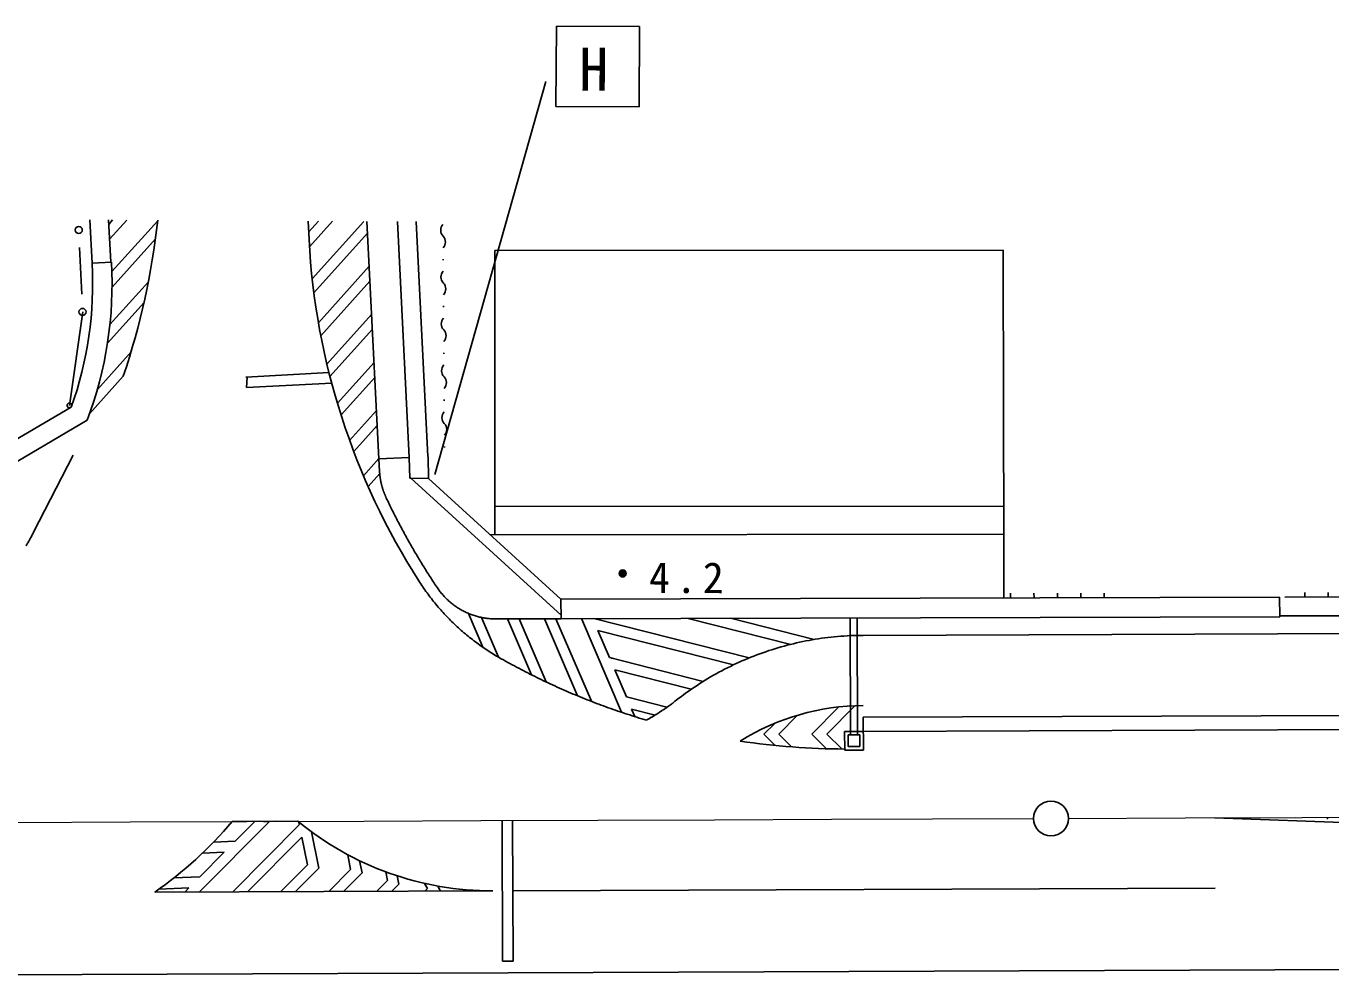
# Model space of a CAD drawing. Units: millimetres, scale not verified. Extents: x 40000 to 680000, y 20000 to 380000.
# Drawn here: x 261684 to 317434, y 246228 to 286879 of the extents above; entities that cross this region are included whole.
import ezdxf
from ezdxf.enums import TextEntityAlignment as Align

# ---------------------------------------------------------------- set-up
doc = ezdxf.new("R2010")
doc.units = ezdxf.units.MM
doc.header["$LTSCALE"] = 1000
doc.linetypes.add('CHAIN', pattern=[18.5, 12, -1.5, 3.5, -1.5])
for name, color, linetype, lineweight in [('M-BGD', 7, 'Continuous', 25), ('M-BMK', 2, 'CHAIN', 13), ('M-BMK-SRVR', 3, 'Continuous', 25), ('M-STR-STRC', 7, 'Continuous', 25)]:
    doc.layers.add(name, color=color, linetype=linetype, lineweight=lineweight)
doc.styles.add('ＭＳ ゴシック', font='')
doc.styles.get('ＭＳ ゴシック').set_extended_font_data('MS Gothic')

msp = doc.modelspace()

# ---------------------------------------------------------------- linework, layer by layer
at = {"layer": 'M-BGD'}
for p, q in [((264401, 278603), (264504, 276748)), ((265202, 278599), (265302, 276792)), ((265213, 278410), (265382, 278598)), ((265248, 277776), (265984, 278595)), ((265350, 276394), (267306, 278569)), ((273773, 277771), (273731, 278552)), ((273756, 278080), (274178, 278550)), ((273792, 277447), (274780, 278546)), ((273910, 276082), (276119, 278539)), ((276247, 278538), (276760, 268393)), ((277549, 278531), (278057, 268459)), ((278350, 278527), (278856, 268498)), ((265358, 275729), (267210, 277789)), ((273981, 275489), (276272, 278036)), ((264060, 275423), (263970, 277421)), ((303434, 277316), (281706, 277296)), ((281706, 277296), (281718, 265158)), ((303434, 277316), (303440, 270420)), ((264504, 276748), (265333, 276794)), ((274176, 274209), (276344, 276620)), ((279507, 276931), (279507, 276881)), ((274279, 273650), (276376, 275982)), ((265266, 274130), (266908, 275957)), ((265162, 273342), (266723, 275078)), ((279520, 274930), (279520, 274880)), ((263533, 270676), (264107, 274671)), ((274539, 272443), (276448, 274566)), ((274669, 271915), (276480, 273929)), ((264729, 271364), (266170, 272967)), ((279533, 272930), (279533, 272880)), ((271080, 271889), (274628, 272078)), ((274986, 270771), (276552, 272512)), ((264393, 270318), (265838, 271925)), ((271103, 271440), (271131, 271892)), ((271103, 271440), (274743, 271633)), ((275141, 270270), (276584, 271875)), ((263615, 270608), (248992, 262016)), ((275509, 269184), (276656, 270459)), ((279546, 270929), (279547, 270879)), ((303440, 270430), (303455, 265179)), ((264292, 270042), (249270, 261216)), ((275685, 268707), (276688, 269822)), ((279560, 268929), (279560, 268879)), ((262007, 265264), (263702, 268555)), ((276100, 267672), (276760, 268405)), ((276760, 268393), (278057, 268459)), ((276787, 267859), (276760, 268393)), ((278057, 268459), (278077, 267568)), ((278857, 268477), (278879, 267557)), ((276297, 267218), (276793, 267769)), ((276788, 267841), (276787, 267859)), ((276789, 267822), (276788, 267841)), ((276791, 267804), (276789, 267822)), ((276792, 267785), (276791, 267804)), ((276793, 267766), (276792, 267785)), ((276795, 267748), (276793, 267766)), ((276797, 267729), (276795, 267748)), ((276798, 267711), (276797, 267729)), ((276800, 267692), (276798, 267711)), ((276802, 267674), (276800, 267692)), ((276805, 267655), (276802, 267674)), ((276807, 267636), (276805, 267655)), ((276809, 267618), (276807, 267636)), ((276812, 267599), (276809, 267618)), ((276814, 267581), (276812, 267599)), ((276817, 267562), (276814, 267581)), ((276820, 267544), (276817, 267562)), ((276823, 267526), (276820, 267544)), ((276826, 267507), (276823, 267526)), ((276829, 267489), (276826, 267507)), ((276832, 267470), (276829, 267489)), ((276836, 267452), (276832, 267470)), ((276839, 267434), (276836, 267452)), ((276843, 267415), (276839, 267434)), ((276847, 267397), (276843, 267415)), ((276851, 267379), (276847, 267397)), ((276855, 267361), (276851, 267379)), ((276859, 267342), (276855, 267361)), ((276863, 267324), (276859, 267342)), ((276867, 267306), (276863, 267324)), ((276872, 267288), (276867, 267306)), ((276876, 267270), (276872, 267288)), ((276881, 267252), (276876, 267270)), ((276886, 267234), (276881, 267252)), ((276891, 267216), (276886, 267234)), ((276896, 267198), (276891, 267216)), ((276901, 267180), (276896, 267198)), ((276906, 267162), (276901, 267180)), ((276911, 267144), (276906, 267162)), ((276917, 267126), (276911, 267144)), ((276922, 267108), (276917, 267126)), ((276928, 267091), (276922, 267108)), ((276934, 267073), (276928, 267091)), ((276940, 267055), (276934, 267073)), ((276946, 267037), (276940, 267055)), ((278077, 267568), (278125, 267567)), ((278879, 267557), (278125, 267567)), ((278125, 267567), (284539, 261720)), ((278879, 267557), (284537, 262398)), ((278879, 267557), (284537, 262398)), ((276952, 267020), (276946, 267037)), ((276958, 267002), (276952, 267020)), ((276964, 266985), (276958, 267002)), ((276971, 266967), (276964, 266985)), ((276977, 266950), (276971, 266967)), ((276984, 266932), (276977, 266950)), ((276991, 266915), (276984, 266932)), ((276998, 266897), (276991, 266915)), ((277005, 266880), (276998, 266897)), ((277012, 266863), (277005, 266880)), ((277019, 266845), (277012, 266863)), ((277026, 266828), (277019, 266845)), ((277034, 266811), (277026, 266828)), ((277041, 266794), (277034, 266811)), ((277049, 266777), (277041, 266794)), ((277057, 266760), (277049, 266777)), ((277064, 266743), (277057, 266760)), ((277072, 266726), (277064, 266743)), ((277102, 266663), (277072, 266726)), ((277133, 266599), (277102, 266663)), ((277163, 266536), (277133, 266599)), ((277194, 266473), (277163, 266536)), ((277224, 266410), (277194, 266473)), ((277255, 266347), (277224, 266410)), ((277286, 266284), (277255, 266347)), ((277318, 266221), (277286, 266284)), ((277349, 266158), (277318, 266221)), ((277380, 266095), (277349, 266158)), ((277412, 266033), (277380, 266095)), ((277444, 265970), (277412, 266033)), ((277476, 265908), (277444, 265970)), ((281717, 266359), (303444, 266379)), ((277508, 265845), (277476, 265908)), ((277540, 265783), (277508, 265845)), ((277573, 265721), (277540, 265783)), ((277605, 265658), (277573, 265721)), ((277638, 265596), (277605, 265658)), ((277671, 265534), (277638, 265596)), ((277704, 265472), (277671, 265534)), ((277737, 265410), (277704, 265472)), ((277770, 265348), (277737, 265410)), ((261747, 264791), (261768, 264827)), ((261768, 264827), (261788, 264863)), ((261788, 264863), (261809, 264899)), ((261809, 264899), (261829, 264935)), ((261829, 264935), (261850, 264972)), ((261850, 264972), (261870, 265008)), ((261870, 265008), (261890, 265044)), ((261890, 265044), (261910, 265081)), ((261910, 265081), (261929, 265117)), ((261929, 265117), (261949, 265154)), ((261949, 265154), (261968, 265191)), ((261968, 265191), (261987, 265227)), ((261987, 265227), (262007, 265264)), ((277803, 265287), (277770, 265348)), ((277837, 265225), (277803, 265287)), ((277870, 265163), (277837, 265225)), ((277904, 265102), (277870, 265163)), ((277938, 265040), (277904, 265102)), ((277973, 264979), (277938, 265040)), ((278007, 264918), (277973, 264979)), ((278041, 264857), (278007, 264918)), ((278076, 264796), (278041, 264857)), ((303455, 265179), (281510, 265158)), ((303455, 265179), (303463, 262453)), ((261683, 264684), (261705, 264720)), ((261705, 264720), (261726, 264756)), ((261726, 264756), (261747, 264791)), ((278111, 264734), (278076, 264796)), ((278145, 264674), (278111, 264734)), ((278180, 264613), (278145, 264674)), ((278216, 264552), (278180, 264613)), ((278251, 264491), (278216, 264552)), ((278286, 264431), (278251, 264491)), ((278322, 264370), (278286, 264431)), ((278358, 264310), (278322, 264370)), ((278394, 264249), (278358, 264310)), ((278430, 264189), (278394, 264249)), ((278466, 264129), (278430, 264189)), ((278502, 264069), (278466, 264129)), ((278539, 264009), (278502, 264069)), ((278575, 263949), (278539, 264009)), ((278612, 263889), (278575, 263949)), ((278649, 263829), (278612, 263889)), ((278686, 263770), (278649, 263829)), ((278723, 263710), (278686, 263770)), ((278760, 263651), (278723, 263710)), ((278463, 263186), (278505, 263120)), ((278798, 263591), (278760, 263651)), ((278835, 263532), (278798, 263591)), ((278873, 263473), (278835, 263532)), ((278911, 263414), (278873, 263473)), ((278949, 263355), (278911, 263414)), ((278987, 263296), (278949, 263355)), ((279026, 263237), (278987, 263296)), ((279064, 263178), (279026, 263237)), ((279102, 263119), (279064, 263178)), ((278505, 263120), (278548, 263056)), ((278548, 263056), (278591, 262991)), ((278591, 262991), (278634, 262927)), ((278634, 262927), (278679, 262863)), ((278679, 262863), (278723, 262799)), ((278723, 262799), (278768, 262736)), ((278768, 262736), (278814, 262673)), ((278814, 262673), (278860, 262611)), ((278860, 262611), (278906, 262549)), ((279141, 263061), (279102, 263119)), ((279180, 263002), (279141, 263061)), ((279219, 262944), (279180, 263002)), ((279258, 262886), (279219, 262944)), ((279285, 262847), (279258, 262886)), ((279312, 262809), (279285, 262847)), ((279339, 262771), (279312, 262809)), ((279367, 262734), (279339, 262771)), ((279396, 262697), (279367, 262734)), ((279425, 262661), (279396, 262697)), ((279455, 262625), (279425, 262661)), ((279486, 262589), (279455, 262625)), ((279517, 262554), (279486, 262589)), ((303748, 262453), (303748, 262653)), ((304749, 262456), (304748, 262656)), ((305749, 262459), (305748, 262659)), ((306749, 262462), (306749, 262662)), ((307749, 262465), (307749, 262665)), ((316313, 262489), (316313, 262690)), ((317314, 262492), (317313, 262692)), ((278906, 262549), (278953, 262487)), ((278953, 262487), (279001, 262425)), ((279001, 262425), (279049, 262364)), ((279049, 262364), (279097, 262304)), ((279097, 262304), (279146, 262243)), ((279146, 262243), (279196, 262184)), ((279196, 262184), (279246, 262124)), ((279246, 262124), (279296, 262065)), ((279296, 262065), (279347, 262006)), ((279548, 262520), (279517, 262554)), ((279580, 262486), (279548, 262520)), ((279613, 262452), (279580, 262486)), ((279646, 262419), (279613, 262452)), ((279680, 262387), (279646, 262419)), ((279714, 262355), (279680, 262387)), ((279748, 262323), (279714, 262355)), ((279783, 262293), (279748, 262323)), ((279819, 262262), (279783, 262293)), ((279855, 262232), (279819, 262262)), ((279891, 262203), (279855, 262232)), ((279928, 262175), (279891, 262203)), ((279966, 262146), (279928, 262175)), ((280004, 262119), (279966, 262146)), ((280042, 262092), (280004, 262119)), ((280081, 262066), (280042, 262092)), ((280120, 262040), (280081, 262066)), ((280159, 262015), (280120, 262040)), ((284537, 262398), (315242, 262486)), ((284537, 262398), (284539, 261568)), ((303411, 262452), (303612, 262455)), ((315242, 262486), (315245, 261656)), ((326316, 262518), (315460, 262487)), ((279347, 262006), (279398, 261948)), ((279398, 261948), (279450, 261890)), ((279450, 261890), (279502, 261832)), ((279502, 261832), (279554, 261775)), ((279554, 261775), (279607, 261718)), ((279607, 261718), (279661, 261662)), ((279661, 261662), (279715, 261606)), ((279715, 261606), (279769, 261551)), ((279769, 261551), (279824, 261496)), ((279824, 261496), (279879, 261441)), ((280199, 261991), (280159, 262015)), ((280239, 261967), (280199, 261991)), ((280280, 261944), (280239, 261967)), ((280321, 261921), (280280, 261944)), ((280362, 261899), (280321, 261921)), ((280404, 261878), (280362, 261899)), ((280446, 261857), (280404, 261878)), ((280488, 261838), (280446, 261857)), ((280530, 261818), (280488, 261838)), ((280573, 261800), (280530, 261818)), ((280616, 261782), (280573, 261800)), ((281202, 260348), (280583, 261796)), ((280660, 261764), (280616, 261782)), ((280703, 261748), (280660, 261764)), ((280747, 261732), (280703, 261748)), ((280792, 261717), (280747, 261732)), ((280836, 261702), (280792, 261717)), ((280881, 261688), (280836, 261702)), ((280926, 261675), (280881, 261688)), ((280971, 261663), (280926, 261675)), ((281016, 261651), (280971, 261663)), ((281061, 261640), (281016, 261651)), ((281107, 261629), (281061, 261640)), ((281153, 261620), (281107, 261629)), ((281874, 259922), (281147, 261621)), ((281198, 261611), (281153, 261620)), ((281244, 261603), (281198, 261611)), ((281291, 261595), (281244, 261603)), ((281337, 261589), (281291, 261595)), ((281383, 261582), (281337, 261589)), ((281430, 261577), (281383, 261582)), ((281476, 261573), (281430, 261577)), ((281523, 261569), (281476, 261573)), ((281569, 261566), (281523, 261569)), ((281616, 261563), (281569, 261566)), ((281663, 261562), (281616, 261563)), ((281709, 261561), (281663, 261562)), ((281756, 261560), (281709, 261561)), ((284539, 261568), (281756, 261560)), ((283284, 259169), (282260, 261562)), ((283902, 258869), (282749, 261563)), ((285244, 258276), (283836, 261566)), ((285835, 258040), (284325, 261568)), ((284539, 261768), (284539, 261568)), ((284539, 261568), (315245, 261656)), ((287123, 257573), (285412, 261571)), ((292574, 259893), (285942, 261572)), ((294353, 260474), (289971, 261584)), ((295361, 260683), (291783, 261589)), ((296908, 256605), (296894, 261604)), ((297209, 256606), (297194, 261604)), ((357839, 261808), (315245, 261688)), ((279879, 261441), (279935, 261387)), ((279935, 261387), (279991, 261333)), ((279991, 261333), (280047, 261280)), ((280047, 261280), (280104, 261227)), ((280104, 261227), (280161, 261175)), ((280161, 261175), (280219, 261123)), ((280219, 261123), (280277, 261071)), ((280277, 261071), (280335, 261020)), ((280335, 261020), (280394, 260969)), ((280394, 260969), (280454, 260919)), ((280454, 260919), (280513, 260869)), ((291905, 259598), (286119, 261063)), ((286614, 259906), (286119, 261063)), ((297443, 260858), (358747, 261089)), ((280513, 260869), (280573, 260820)), ((280573, 260820), (280634, 260771)), ((280634, 260771), (280694, 260723)), ((280694, 260723), (280755, 260675)), ((280755, 260675), (280817, 260628)), ((280817, 260628), (280879, 260581)), ((280879, 260581), (280941, 260534)), ((280941, 260534), (281004, 260489)), ((281004, 260489), (281067, 260443)), ((281067, 260443), (281130, 260398)), ((281130, 260398), (281194, 260354)), ((281194, 260354), (281258, 260310)), ((293808, 260326), (293939, 260364)), ((293939, 260364), (294071, 260400)), ((294071, 260400), (294202, 260436)), ((294202, 260436), (294335, 260469)), ((294335, 260469), (294467, 260502)), ((294467, 260502), (294600, 260533)), ((294600, 260533), (294733, 260563)), ((294733, 260563), (294867, 260591)), ((294867, 260591), (295001, 260618)), ((295001, 260618), (295135, 260643)), ((295135, 260643), (295269, 260667)), ((295269, 260667), (295404, 260690)), ((295404, 260690), (295539, 260711)), ((295539, 260711), (295674, 260731)), ((295674, 260731), (295809, 260749)), ((295809, 260749), (295945, 260766)), ((295945, 260766), (296080, 260782)), ((296080, 260782), (296216, 260796)), ((296216, 260796), (296352, 260808)), ((296352, 260808), (296488, 260820)), ((296488, 260820), (296624, 260829)), ((296624, 260829), (296760, 260838)), ((296760, 260838), (296897, 260845)), ((296897, 260845), (297033, 260850)), ((297033, 260850), (297170, 260855)), ((297170, 260855), (297306, 260857)), ((297306, 260857), (297443, 260858)), ((281258, 260310), (281322, 260266)), ((281322, 260266), (281387, 260223)), ((281387, 260223), (281452, 260181)), ((281452, 260181), (281517, 260139)), ((281517, 260139), (281583, 260098)), ((281583, 260098), (281649, 260057)), ((281649, 260057), (281715, 260016)), ((281715, 260016), (281782, 259976)), ((281782, 259976), (281849, 259937)), ((281849, 259937), (281916, 259898)), ((281916, 259898), (281983, 259860)), ((281983, 259860), (282077, 259807)), ((282077, 259807), (282171, 259755)), ((290616, 258892), (286614, 259906)), ((286714, 259859), (286710, 259909)), ((292270, 259764), (292395, 259818)), ((292395, 259818), (292521, 259871)), ((292521, 259871), (292648, 259923)), ((292648, 259923), (292775, 259973)), ((292775, 259973), (292902, 260022)), ((292902, 260022), (293030, 260069)), ((293030, 260069), (293158, 260115)), ((293158, 260115), (293287, 260160)), ((293287, 260160), (293417, 260204)), ((293417, 260204), (293547, 260246)), ((293547, 260246), (293677, 260286)), ((293677, 260286), (293808, 260326)), ((282171, 259755), (282264, 259704)), ((282264, 259704), (282359, 259652)), ((282359, 259652), (282453, 259601)), ((282453, 259601), (282547, 259550)), ((282547, 259550), (282642, 259500)), ((282642, 259500), (282737, 259450)), ((282737, 259450), (282832, 259400)), ((282832, 259400), (282927, 259351)), ((282927, 259351), (283022, 259302)), ((283022, 259302), (283118, 259253)), ((283118, 259253), (283213, 259205)), ((287332, 258228), (286837, 259385)), ((290106, 258557), (286837, 259385)), ((291170, 259218), (291289, 259284)), ((291289, 259284), (291410, 259349)), ((291410, 259349), (291531, 259412)), ((291531, 259412), (291652, 259474)), ((291652, 259474), (291775, 259534)), ((291775, 259534), (291898, 259594)), ((291898, 259594), (292021, 259652)), ((292021, 259652), (292145, 259709)), ((292145, 259709), (292270, 259764)), ((283213, 259205), (283309, 259157)), ((283309, 259157), (283405, 259109)), ((283405, 259109), (283501, 259062)), ((283501, 259062), (283598, 259015)), ((283598, 259015), (283694, 258968)), ((283694, 258968), (283791, 258922)), ((283791, 258922), (283888, 258876)), ((283888, 258876), (283985, 258830)), ((283985, 258830), (284082, 258785)), ((284082, 258785), (284179, 258740)), ((284179, 258740), (284277, 258696)), ((284277, 258696), (284375, 258652)), ((290239, 258648), (290352, 258723)), ((290352, 258723), (290467, 258798)), ((290467, 258798), (290582, 258871)), ((290582, 258871), (290698, 258943)), ((290698, 258943), (290815, 259014)), ((290815, 259014), (290933, 259083)), ((290933, 259083), (291051, 259151)), ((291051, 259151), (291170, 259218)), ((284375, 258652), (284473, 258608)), ((284473, 258608), (284570, 258564)), ((284570, 258564), (284669, 258521)), ((284669, 258521), (284767, 258478)), ((284767, 258478), (284865, 258436)), ((284865, 258436), (284964, 258394)), ((284964, 258394), (285063, 258352)), ((285063, 258352), (285162, 258311)), ((285162, 258311), (285261, 258269)), ((285261, 258269), (285360, 258229)), ((285360, 258229), (285459, 258188)), ((285459, 258188), (285559, 258149)), ((285559, 258149), (285658, 258109)), ((289066, 257789), (287332, 258228)), ((289466, 258086), (289574, 258170)), ((289574, 258170), (289682, 258252)), ((289682, 258252), (289792, 258334)), ((289792, 258334), (289902, 258414)), ((289902, 258414), (290014, 258493)), ((290014, 258493), (290126, 258571)), ((290126, 258571), (290239, 258648)), ((285658, 258109), (285758, 258070)), ((285758, 258070), (285858, 258031)), ((285858, 258031), (285958, 257992)), ((285958, 257992), (286058, 257954)), ((286058, 257954), (286158, 257916)), ((286158, 257916), (286259, 257879)), ((286259, 257879), (286359, 257842)), ((286359, 257842), (286460, 257805)), ((286460, 257805), (286561, 257768)), ((286561, 257768), (286662, 257732)), ((286662, 257732), (286763, 257697)), ((286763, 257697), (286864, 257661)), ((286864, 257661), (286965, 257627)), ((286965, 257627), (287067, 257592)), ((287067, 257592), (287169, 257558)), ((287692, 257388), (287555, 257707)), ((288559, 257453), (287555, 257707)), ((288712, 257550), (288733, 257563)), ((288733, 257563), (288753, 257576)), ((288753, 257576), (288774, 257589)), ((288774, 257589), (288794, 257603)), ((288794, 257603), (288814, 257616)), ((288814, 257616), (288835, 257630)), ((288835, 257630), (288855, 257643)), ((288855, 257643), (288875, 257657)), ((288875, 257657), (288895, 257670)), ((288895, 257670), (288915, 257684)), ((288915, 257684), (288936, 257698)), ((288936, 257698), (288956, 257712)), ((288956, 257712), (288976, 257725)), ((288976, 257725), (288996, 257739)), ((288996, 257739), (289016, 257753)), ((289016, 257753), (289036, 257767)), ((289036, 257767), (289055, 257781)), ((289055, 257781), (289075, 257795)), ((289075, 257795), (289095, 257809)), ((289095, 257809), (289115, 257823)), ((289115, 257823), (289135, 257838)), ((289135, 257838), (289155, 257852)), ((289155, 257852), (289174, 257866)), ((289174, 257866), (289194, 257880)), ((289194, 257880), (289214, 257895)), ((289214, 257895), (289233, 257909)), ((289233, 257909), (289253, 257924)), ((289253, 257924), (289272, 257938)), ((289272, 257938), (289292, 257953)), ((289292, 257953), (289311, 257968)), ((289311, 257968), (289331, 257982)), ((289331, 257982), (289350, 257997)), ((289350, 257997), (289370, 258012)), ((289370, 258012), (289389, 258027)), ((289389, 258027), (289408, 258041)), ((289408, 258041), (289427, 258056)), ((289427, 258056), (289447, 258071)), ((289447, 258071), (289466, 258086)), ((295257, 256638), (296409, 257799)), ((295894, 256641), (297094, 257850)), ((297456, 257357), (363702, 257606)), ((287169, 257558), (287270, 257524)), ((287270, 257524), (287372, 257490)), ((287372, 257490), (287474, 257457)), ((287474, 257457), (287576, 257424)), ((287576, 257424), (287678, 257392)), ((287678, 257392), (287781, 257360)), ((287781, 257360), (287883, 257328)), ((287883, 257328), (287986, 257297)), ((287986, 257297), (288088, 257266)), ((288088, 257266), (288191, 257235)), ((288191, 257235), (288212, 257247)), ((288212, 257247), (288233, 257259)), ((288233, 257259), (288254, 257272)), ((288254, 257272), (288276, 257284)), ((288276, 257284), (288297, 257296)), ((288297, 257296), (288318, 257308)), ((288318, 257308), (288339, 257320)), ((288339, 257320), (288360, 257333)), ((288360, 257333), (288381, 257345)), ((288381, 257345), (288402, 257357)), ((288402, 257357), (288423, 257370)), ((288423, 257370), (288444, 257382)), ((288444, 257382), (288465, 257395)), ((288465, 257395), (288485, 257407)), ((288485, 257407), (288506, 257420)), ((288506, 257420), (288527, 257433)), ((288527, 257433), (288548, 257446)), ((288548, 257446), (288568, 257458)), ((288568, 257458), (288589, 257471)), ((288589, 257471), (288610, 257484)), ((288610, 257484), (288630, 257497)), ((288630, 257497), (288651, 257510)), ((288651, 257510), (288671, 257523)), ((288671, 257523), (288692, 257536)), ((288692, 257536), (288712, 257550)), ((293206, 256631), (293671, 257099)), ((293842, 256633), (294648, 257445)), ((297461, 255957), (297456, 257357)), ((297458, 256757), (363705, 257006)), ((293206, 256631), (293684, 256156)), ((293842, 256633), (294386, 256094)), ((295257, 256638), (295885, 256015)), ((295894, 256641), (296534, 256005)), ((297458, 256757), (296658, 256754)), ((296658, 256754), (296661, 255954)), ((297309, 256607), (296808, 256605)), ((296808, 256605), (296810, 256105)), ((297311, 256107), (297309, 256607)), ((296661, 255954), (297461, 255957)), ((296810, 256105), (297311, 256107)), ((269099, 249899), (272089, 252911)), ((273300, 252915), (270489, 252905)), ((270514, 249904), (273364, 252776)), ((270621, 252072), (271452, 252908)), ((271837, 252897), (272336, 252924)), ((273344, 252879), (273364, 252776)), ((282018, 252948), (282041, 246946)), ((282468, 252950), (282491, 246948)), ((312476, 253063), (342489, 251975)), ((315903, 253058), (315920, 253075)), ((317263, 253009), (317334, 253081)), ((269698, 252029), (270621, 252072)), ((271150, 249906), (273469, 252243)), ((273469, 252243), (273703, 251058)), ((273885, 252460), (274191, 250911)), ((269112, 250550), (270153, 251599)), ((269222, 251557), (270153, 251599)), ((275425, 251490), (275549, 250860)), ((272565, 249912), (273703, 251058)), ((273201, 249914), (274191, 250911)), ((275935, 251231), (276037, 250712)), ((268003, 250500), (269112, 250550)), ((274616, 249919), (275549, 250860)), ((275252, 249922), (276037, 250712)), ((276667, 249927), (277121, 250385)), ((277048, 250758), (277121, 250385)), ((277540, 250586), (277609, 250237)), ((281620, 249946), (267181, 249891)), ((267363, 250020), (268643, 250078)), ((268462, 249896), (268643, 250078)), ((277304, 249930), (277609, 250237)), ((278713, 250264), (278828, 250045)), ((278718, 249935), (278828, 250045)), ((279283, 250149), (279381, 249963)), ((279355, 249937), (279381, 249963)), ((312488, 250062), (282479, 249949)), ((224061, 246228), (319935, 246589)), ((282041, 246946), (282491, 246948))]:
    msp.add_line(p, q, dxfattribs=at)
for centre, radius in [((263936, 278171), 150), ((264094, 274673), 150), ((263533, 270676), 100), ((287173, 263502), 150), ((287169, 263500), 120), ((287169, 263500), 90), ((287172, 263500), 60), ((287171, 263499), 30)]:
    msp.add_circle(centre, radius, dxfattribs=at)
for centre, radius, start, end in [((235984, 282003), 31509, 341.3463, 353.7764), ((279761, 278158), 363, 136.7773, 223.9829), ((303739, 279361), 30009, 183.0377, 212.6169), ((279239, 277654), 363, 316.7773, 43.9829), ((248854, 275879), 15674, 340.349, 3.1782), ((248854, 275879), 16505, 339.2907, 3.1782), ((279774, 276158), 363, 136.7773, 223.9829), ((279253, 275654), 363, 316.7773, 43.9829), ((279788, 274157), 363, 136.7773, 223.9829), ((279266, 273653), 363, 316.7773, 43.9829), ((279801, 272157), 363, 136.7773, 223.9829), ((279279, 271653), 363, 316.7773, 43.9829), ((279814, 270156), 363, 136.7773, 223.9829), ((279292, 269652), 363, 316.7773, 43.9829), ((297492, 247855), 10003, 90.2155, 121.9379), ((296698, 286013), 30009, 261.3793, 269.9286), ((257482, 263859), 17005, 304.7758, 319.8952), ((281571, 262949), 13004, 230.5003, 270.2154)]:
    msp.add_arc(centre, radius, start, end, dxfattribs=at)
at = {"layer": 'M-BMK'}
for p, q in [((261130, 252868), (266130, 252887)), ((266130, 252887), (271120, 252906)), ((271120, 252906), (276120, 252925)), ((276120, 252925), (281110, 252944)), ((281110, 252944), (286110, 252963)), ((286110, 252963), (291100, 252981)), ((291100, 252981), (296100, 253001)), ((296100, 253001), (300410, 253017)), ((300410, 253017), (304730, 253033)), ((306212, 253039), (311202, 253059)), ((311202, 253059), (316202, 253078)), ((316202, 253078), (321191, 253098))]:
    msp.add_line(p, q, dxfattribs=at)
at = {"layer": 'M-BMK-SRVR'}
msp.add_circle((305474, 253036), 746, dxfattribs=at)
at = {"layer": 'M-STR-STRC'}
for p, q in [((284324, 283447), (284343, 286879)), ((284343, 286879), (287893, 286860)), ((287893, 286860), (287874, 283428)), ((283891, 284507), (279149, 267721)), ((287874, 283428), (284324, 283447))]:
    msp.add_line(p, q, dxfattribs=at)

# ---------------------------------------------------------------- texts
at = {"layer": 'M-BGD', "insert": (288293, 262654), "char_height": 1320, "attachment_point": 7, "rotation": 359.7, "style": 'ＭＳ ゴシック'}
msp.add_mtext('\\T1.28;4.2', dxfattribs=at)
at = {"layer": 'M-STR-STRC', "style": 'ＭＳ ゴシック'}
msp.add_text('H', height=1833, rotation=359.7, dxfattribs=at).set_placement((285307, 283574), align=Align.BOTTOM_LEFT)

doc.saveas('drawing.dxf')
